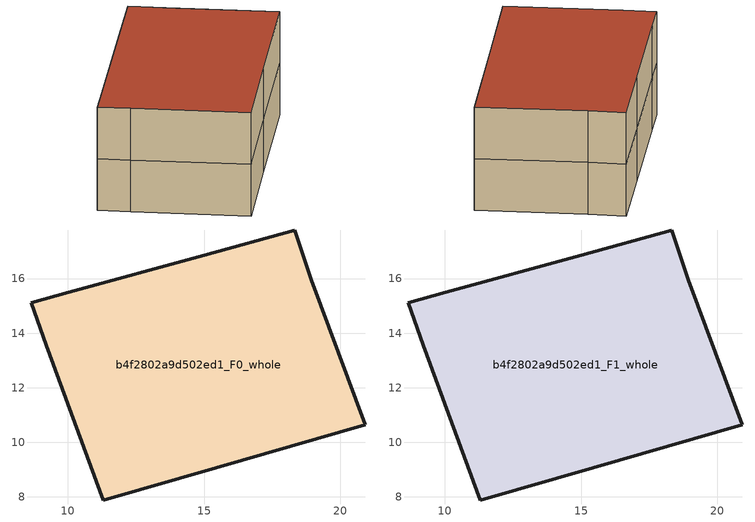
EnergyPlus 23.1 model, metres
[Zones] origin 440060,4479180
b4f2802a9d502ed1_F0_whole
 floor ground (EU_floor_Construction): 18.32,17.78 18.94,15.96 20.91,10.63 15.44,9.07 11.3,7.88 9.22,13.55 8.66,15.12 10.03,15.49 15,16.86 z0
 wall outside (EU_wall_Construction): 8.66,15.12 9.22,13.55 11.3,7.88 15.44,9.07 20.91,10.63 18.94,15.96 18.32,17.78 15,16.86 10.03,15.49 8.66,15.12 z0:3
b4f2802a9d502ed1_F1_whole
 floor to b4f2802a9d502ed1_F0_whole (EU_floor_Construction): 18.32,17.78 18.94,15.96 20.91,10.63 15.44,9.07 11.3,7.88 9.22,13.55 8.66,15.12 10.03,15.49 15,16.86 z3
 wall outside (EU_wall_Construction): 8.66,15.12 9.22,13.55 11.3,7.88 15.44,9.07 20.91,10.63 18.94,15.96 18.32,17.78 15,16.86 10.03,15.49 8.66,15.12 z3:6
 roof outside (EU_roof_Construction): 20.91,10.63 18.94,15.96 18.32,17.78 15,16.86 10.03,15.49 8.66,15.12 9.22,13.55 11.3,7.88 15.44,9.07 z6
[Building]
EU S2 Campaign: North Axis=0; Terrain=City; Solar Distribution=FullExterior
[Site:Location]
Madrid: Latitude=40.5; Longitude=-3.5; Time Zone=1; Elevation=609
[SizingPeriod:WeatherFileDays]
AnnualSizingPeriod: Begin Month=1; Begin Day of Month=1; End Month=12; End Day of Month=31; Day of Week for Start Day=Monday; Use Weather File Daylight Saving Period=No; Use Weather File Rain and Snow Indicators=No
[MATERIAL]
EU_InternalMass_Material: Roughness=MediumRough; Thickness=0.1; Conductivity=1; Density=1800; Specific Heat=900; Thermal Absorptance=0.9; Solar Absorptance=0.7; Visible Absorptance=0.7
[MATERIAL:NOMASS] Roughness=MediumRough; Thermal Absorptance=0.9; Solar Absorptance=0.7; Visible Absorptance=0.7
Name | Thermal Resistance
EU_wall_NoMass | 0.419739
EU_roof_NoMass | 0.352165
EU_floor_NoMass | 0.608284
[CONSTRUCTION]
EU_wall_Construction: EU_wall_NoMass
EU_roof_Construction: EU_roof_NoMass
EU_floor_Construction: EU_floor_NoMass
EU_InternalMass_Construction: EU_InternalMass_Material
[ZONE] Type=1; Multiplier=1; Ceiling Height=autocalculate; Volume=228.79; Floor Area=autocalculate; Part of Total Floor Area=Yes
b4f2802a9d502ed1_F0_whole; b4f2802a9d502ed1_F1_whole
[INTERNALMASS] Construction=EU_InternalMass_Construction; Surface Area=76.2634
Name | Zone or ZoneList
b4f2802a9d502ed1_F0_whole_EU_InternalMass | b4f2802a9d502ed1_F0_whole
b4f2802a9d502ed1_F1_whole_EU_InternalMass | b4f2802a9d502ed1_F1_whole
[OTHEREQUIPMENT] Fuel Type=Electricity; Design Level Calculation Method=Watts/Area; Power per Zone Floor Area=1; Fraction Latent=0; Fraction Radiant=0; Fraction Lost=0; Carbon Dioxide Generation Rate=0; EndUse Subcategory=EU_Step8_InternalGains
Name | Zone or ZoneList or Space or SpaceList | Schedule
EU_Step8_InternalGain_b4f2802a9d502ed1_F0_whole_f000 | b4f2802a9d502ed1_F0_whole | EU_Step8_GainSchedule_b4f2802a9d502ed1_F0_whole_f000
EU_Step8_InternalGain_b4f2802a9d502ed1_F1_whole_f000 | b4f2802a9d502ed1_F1_whole | EU_Step8_GainSchedule_b4f2802a9d502ed1_F1_whole_f000
[ZONEVENTILATION:DESIGNFLOWRATE] Schedule=EU_AlwaysOn; Design Flow Rate Calculation Method=AirChanges/Hour; Air Changes per Hour=0.703302; Ventilation Type=Natural; Fan Pressure Rise=0; Fan Total Efficiency=1; Constant Term Coefficient=1; Temperature Term Coefficient=0; Velocity Term Coefficient=0; Velocity Squared Term Coefficient=0; Minimum Indoor Temperature=-100; Maximum Indoor Temperature=100; Delta Temperature=-100; Minimum Outdoor Temperature=-100; Maximum Outdoor Temperature=100; Maximum Wind Speed=40
Name | Zone or ZoneList or Space or SpaceList
EU_ConstantAir_b4f2802a9d502ed1_F0_whole | b4f2802a9d502ed1_F0_whole
EU_ConstantAir_b4f2802a9d502ed1_F1_whole | b4f2802a9d502ed1_F1_whole
[HVACTEMPLATE:THERMOSTAT] Constant Heating Setpoint=20; Constant Cooling Setpoint=50
EU_HeatOnly_b4f2802a9d502ed1_F0_whole; EU_HeatOnly_b4f2802a9d502ed1_F1_whole
[HVACTEMPLATE:ZONE:IDEALLOADSAIRSYSTEM] System Availability Schedule=EU_AlwaysOn; Maximum Heating Supply Air Temperature=50; Minimum Cooling Supply Air Temperature=13; Maximum Heating Supply Air Humidity Ratio=0.0156; Minimum Cooling Supply Air Humidity Ratio=0.0077; Heating Limit=NoLimit; Cooling Limit=NoLimit; Heating Availability Schedule=EU_AlwaysOn; Cooling Availability Schedule=EU_CoolingOff; Dehumidification Control Type=ConstantSensibleHeatRatio; Cooling Sensible Heat Ratio=0.7; Dehumidification Setpoint=60; Humidification Control Type=None; Humidification Setpoint=30; Outdoor Air Method=None; Outdoor Air Flow Rate per Person=0.00944; Outdoor Air Flow Rate per Zone Floor Area=0; Outdoor Air Flow Rate per Zone=0; Demand Controlled Ventilation Type=None; Outdoor Air Economizer Type=NoEconomizer; Heat Recovery Type=None; Sensible Heat Recovery Effectiveness=0.7; Latent Heat Recovery Effectiveness=0.65
Name | Template Thermostat
b4f2802a9d502ed1_F0_whole | EU_HeatOnly_b4f2802a9d502ed1_F0_whole
b4f2802a9d502ed1_F1_whole | EU_HeatOnly_b4f2802a9d502ed1_F1_whole
[SIZING:ZONE] Zone Cooling Design Supply Air Temperature Input Method=SupplyAirTemperature; Zone Cooling Design Supply Air Temperature=13; Zone Heating Design Supply Air Temperature Input Method=SupplyAirTemperature; Zone Heating Design Supply Air Temperature=50; Zone Cooling Design Supply Air Humidity Ratio=0.008; Zone Heating Design Supply Air Humidity Ratio=0.008; Cooling Design Air Flow Method=DesignDay; Cooling Design Air Flow Rate=0; Cooling Minimum Air Flow per Zone Floor Area=0.000762; Cooling Minimum Air Flow=0; Cooling Minimum Air Flow Fraction=0.2; Heating Design Air Flow Method=DesignDay; Heating Design Air Flow Rate=0; Heating Maximum Air Flow per Zone Floor Area=0.002032; Heating Maximum Air Flow=0.141576; Heating Maximum Air Flow Fraction=0.3; Account for Dedicated Outdoor Air System=No; Dedicated Outdoor Air System Control Strategy=NeutralSupplyAir; Dedicated Outdoor Air Low Setpoint Temperature for Design=autosize; Dedicated Outdoor Air High Setpoint Temperature for Design=autosize; Zone Load Sizing Method=Sensible Load Only No Latent Load; Zone Latent Cooling Design Supply Air Humidity Ratio Input Method=HumidityRatioDifference; Zone Cooling Design Supply Air Humidity Ratio Difference=0.005; Zone Latent Heating Design Supply Air Humidity Ratio Input Method=HumidityRatioDifference; Zone Humidification Design Supply Air Humidity Ratio Difference=0.005
b4f2802a9d502ed1_F0_whole; b4f2802a9d502ed1_F1_whole
[SCHEDULE:CONSTANT]
Name | Hourly Value
EU_AlwaysOn | 1
EU_CoolingOff | 0
[SCHEDULE:FILE] Column Number=1; Rows to Skip at Top=0; Number of Hours of Data=8760; Column Separator=Comma; Interpolate to Timestep=No; Minutes per Item=60; Adjust Schedule for Daylight Savings=Yes
Name | File
EU_Step8_GainSchedule_b4f2802a9d502ed1_F0_whole_f000 | C:\Users\o_iseri\Desktop\OpenUBEM\openubem\outputs\eu_evidence\EU-11\ES-MAD-BERRUGUETE\idfs\b4f2802a9d502ed1\b4f2802a9d502ed1_F0_whole_f000_gain.csv
EU_Step8_GainSchedule_b4f2802a9d502ed1_F1_whole_f000 | C:\Users\o_iseri\Desktop\OpenUBEM\openubem\outputs\eu_evidence\EU-11\ES-MAD-BERRUGUETE\idfs\b4f2802a9d502ed1\b4f2802a9d502ed1_F1_whole_f000_gain.csv
